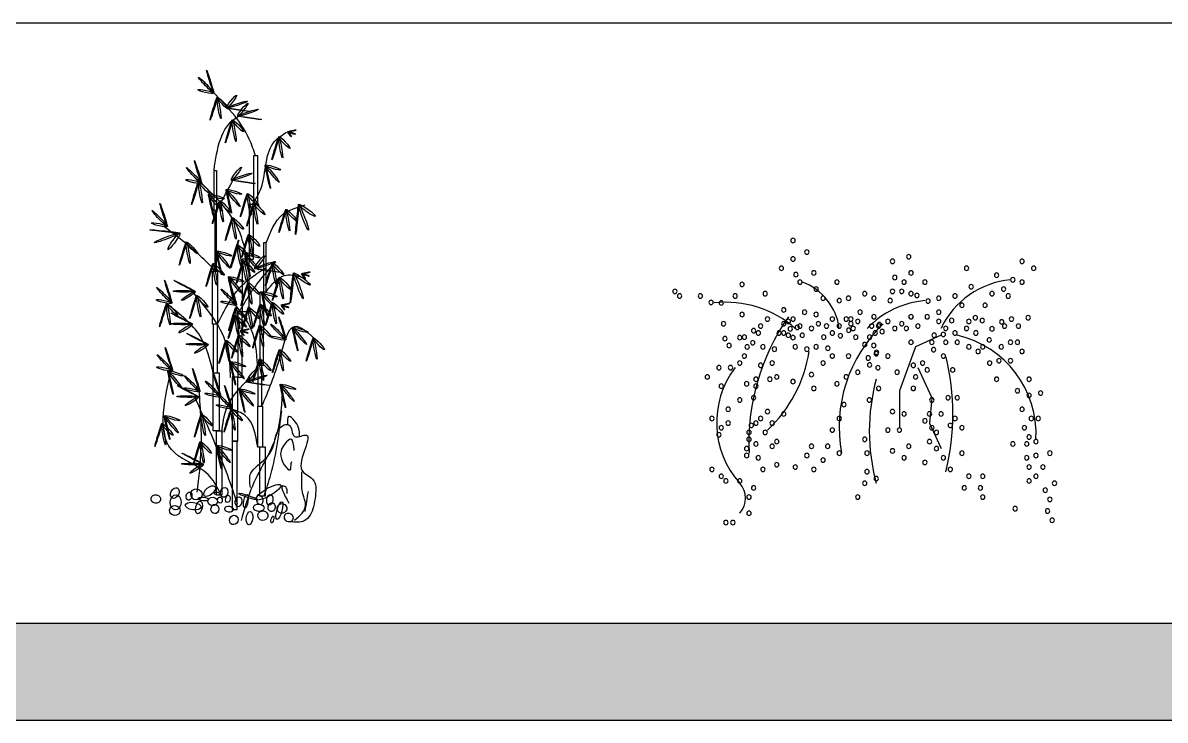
# Model space of a CAD drawing. Header units: millimetres. Extents: x 284148 to 331264, y 78716 to 101523.
# Drawn here: x 303665 to 311278, y 78716 to 83365 of the extents above; entities that cross this region are included whole.
import ezdxf

# ---------------------------------------------------------------- set-up
doc = ezdxf.new("R2010")
doc.units = ezdxf.units.MM
doc.layers.add('www.cad-blocks.net', color=7, linetype='Continuous')

# ---------------------------------------------------------------- blocks, each defined once
blk = doc.blocks.new('A$C35E61A3C')
for points in [[(689.2, 2135), (717.7, 2135), (717.7, 2459.8), (689.2, 2459.8)], [(444.1, 2095.1), (427, 2095.1), (427, 2362.9), (444.1, 2362.9)], [(660.7, 1770.4), (689.2, 1770.4), (689.2, 2135), (660.7, 2135)], [(432.7, 1690.6), (444.1, 1690.6), (444.1, 2095.1), (432.7, 2095.1)], [(757.6, 1553.9), (774.7, 1553.9), (774.7, 1878.6), (757.6, 1878.6)], [(615.1, 1422.8), (660.7, 1422.8), (660.7, 1770.4), (615.1, 1770.4)], [(449.8, 1337.4), (415.6, 1337.4), (415.6, 1690.6), (449.8, 1690.6)], [(757.6, 1269), (734.8, 1269), (734.8, 1553.9), (757.6, 1553.9)], [(586.6, 984.1), (615.1, 984.1), (615.1, 1422.8), (586.6, 1422.8)], [(421.3, 1012.6), (449.8, 1012.6), (449.8, 1337.4), (421.3, 1337.4)], [(732, 1063.9), (757.6, 1063.9), (757.6, 1269), (732, 1269)], [(461.2, 625.2), (421.3, 625.2), (421.3, 1012.6), (461.2, 1012.6)], [(717.7, 790.4), (746.2, 790.4), (746.2, 1063.9), (717.7, 1063.9)], [(546.7, 556.8), (586.6, 556.8), (586.6, 984.1), (546.7, 984.1)], [(749.1, 516.9), (717.7, 516.9), (717.7, 790.4), (749.1, 790.4)], [(478.3, 197.9), (444.1, 197.9), (444.1, 625.2), (478.3, 625.2)], [(546.7, 101), (580.9, 101), (580.9, 556.8), (546.7, 556.8)], [(729.1, 192.2), (769, 192.2), (769, 516.9), (729.1, 516.9)]]:
    blk.add_lwpolyline(points, close=True)
for centre, major_axis, ratio in [((374.3, 2931), (50.5, -51.6), 0.079241), ((401.6, 2953.7), (24.5, -77.1), 0.029927), ((372.1, 2888.9), (52.3, -11.5), 0.138145), ((424.4, 2774.7), (23.2, 77.4), 0.029927), ((459.8, 2778), (-12.7, 71.1), 0.079241), ((485.4, 2811.6), (-36.7, 38.9), 0.138145), ((544.7, 2822.2), (-33.2, -42), 0.138145), ((581.6, 2801.8), (-68.5, -22.9), 0.079241), ((590.1, 2767.3), (-80, 11.7), 0.029927), ((618.4, 2767.9), (-33.2, -42), 0.138145), ((655.4, 2747.5), (-68.5, -22.9), 0.079241), ((525.3, 2623.4), (23.2, 77.4), 0.029927), ((560.7, 2626.8), (-12.7, 71.1), 0.079241), ((586.3, 2660.3), (-36.7, 38.9), 0.138145), ((663.8, 2713), (-80, 11.7), 0.029927), ((835.7, 2510.9), (23.2, 77.4), 0.029927), ((896.7, 2547.8), (-36.7, 38.9), 0.138145), ((871.1, 2514.3), (-12.7, 71.1), 0.079241), ((292.8, 2329.8), (50.5, -51.6), 0.079241), ((320.1, 2352.5), (24.5, -77.1), 0.029927), ((575.8, 2341.2), (-33.2, -42), 0.138145), ((814, 2340.3), (-46.3, 55.5), 0.079241), ((784.9, 2319.8), (-18.2, 78.8), 0.029927), ((819.6, 2382.1), (-51.2, 15.6), 0.138145), ((290.6, 2287.7), (52.3, -11.5), 0.138145), ((300.3, 2212.3), (23.2, 77.4), 0.029927), ((335.6, 2215.6), (-12.7, 71.1), 0.079241), ((361.2, 2249.2), (-36.7, 38.9), 0.138145), ((621.1, 2286.3), (-80, 11.7), 0.029927), ((612.7, 2320.8), (-68.5, -22.9), 0.079241), ((554, 2177.4), (-46.3, 55.5), 0.079241), ((525, 2156.9), (-18.2, 78.8), 0.029927), ((559.6, 2219.2), (-51.2, 15.6), 0.138145), ((626.2, 2130.8), (23.2, 77.4), 0.029927), ((687.2, 2167.7), (-36.7, 38.9), 0.138145), ((91.2, 2065.5), (24.5, -77.1), 0.029927), ((437.6, 2146.3), (-46.3, 55.5), 0.079241), ((408.6, 2125.9), (-18.2, 78.8), 0.029927), ((443.2, 2188.1), (-51.2, 15.6), 0.138145), ((440, 2084.3), (23.2, 77.4), 0.029927), ((475.3, 2087.6), (-12.7, 71.1), 0.079241), ((500.9, 2121.2), (-36.7, 38.9), 0.138145), ((668.9, 2068.8), (23.2, 77.4), 0.029927), ((661.6, 2134.2), (-12.7, 71.1), 0.079241), ((704.3, 2072.1), (-12.7, 71.1), 0.079241), ((729.8, 2105.7), (-36.7, 38.9), 0.138145), ((981, 2036.8), (10.7, 100.5), 0.029927), ((1023.7, 2049.1), (-31.9, 84.4), 0.079241), ((1047.4, 2096.2), (-54.1, 39.4), 0.138145), ((63.9, 2042.8), (50.5, -51.6), 0.079241), ((882.3, 2026.1), (23.2, 77.4), 0.029927), ((917.7, 2029.5), (-12.7, 71.1), 0.079241), ((943.3, 2063), (-36.7, 38.9), 0.138145), ((61.6, 2000.6), (52.3, -11.5), 0.138145), ((525.3, 1971.8), (23.2, 77.4), 0.029927), ((560.7, 1975.1), (-12.7, 71.1), 0.079241), ((586.3, 2008.7), (-36.7, 38.9), 0.138145), ((100.1, 1955.6), (100.5, -10.7), 0.029927), ((112.4, 1912.9), (84.4, 31.9), 0.079241), ((159.5, 1889.3), (39.4, 54.1), 0.138145), ((634, 1859.3), (23.2, 77.4), 0.029927), ((669.3, 1862.7), (-12.7, 71.1), 0.079241), ((694.9, 1896.2), (-36.7, 38.9), 0.138145), ((218.8, 1808.9), (23.2, 77.4), 0.029927), ((254.2, 1812.2), (-12.7, 71.1), 0.079241), ((279.7, 1845.8), (-36.7, 38.9), 0.138145), ((493.6, 1808), (-51.2, 15.6), 0.138145), ((560.2, 1789.5), (23.2, 77.4), 0.029927), ((568, 1820.5), (23.2, 77.4), 0.029927), ((595.6, 1792.9), (-12.7, 71.1), 0.079241), ((621.2, 1826.4), (-36.7, 38.9), 0.138145), ((488.1, 1766.2), (-46.3, 55.5), 0.079241), ((459, 1745.8), (-18.2, 78.8), 0.029927), ((599, 1684.8), (23.2, 77.4), 0.029927), ((634.4, 1688.1), (-12.7, 71.1), 0.079241), ((660, 1721.7), (-36.7, 38.9), 0.138145), ((678.2, 1754.6), (-46.3, 55.5), 0.079241), ((649.1, 1734.1), (-18.2, 78.8), 0.029927), ((683.8, 1796.4), (-51.2, 15.6), 0.138145), ((731, 1751.7), (-33.2, -42), 0.138145), ((767.9, 1731.3), (-68.5, -22.9), 0.079241), ((397.3, 1665.4), (23.2, 77.4), 0.029927), ((432.6, 1668.7), (-12.7, 71.1), 0.079241), ((458.2, 1702.3), (-36.7, 38.9), 0.138145), ((776.4, 1696.8), (-80, 11.7), 0.029927), ((793.1, 1669.3), (23.2, 77.4), 0.029927), ((828.4, 1672.6), (-12.7, 71.1), 0.079241), ((854, 1706.2), (-36.7, 38.9), 0.138145), ((946.1, 1579.1), (10.7, 100.5), 0.029927), ((988.8, 1591.4), (-31.9, 84.4), 0.079241), ((1012.5, 1638.5), (-54.1, 39.4), 0.138145), ((122.2, 1553.5), (24.5, -77.1), 0.029927), ((231.1, 1592), (71.8, -37.2), 0.029927), ((540.5, 1575.1), (-18.2, 78.8), 0.029927), ((569.5, 1595.6), (-46.3, 55.5), 0.079241), ((575.1, 1637.4), (-51.2, 15.6), 0.138145), ((552.9, 1541.9), (24.5, -77.1), 0.029927), ((630.1, 1537.4), (23.2, 77.4), 0.029927), ((665.5, 1540.7), (-12.7, 71.1), 0.079241), ((691, 1574.3), (-36.7, 38.9), 0.138145), ((839.6, 1572.3), (23.2, 77.4), 0.029927), ((875, 1575.6), (-12.7, 71.1), 0.079241), ((900.6, 1609.2), (-36.7, 38.9), 0.138145), ((94.9, 1530.8), (50.5, -51.6), 0.079241), ((227.8, 1556.6), (72.2, -0.8), 0.079241), ((256, 1525.2), (45.1, 28.8), 0.138145), ((288.6, 1452.1), (23.2, 77.4), 0.029927), ((324, 1455.4), (-12.7, 71.1), 0.079241), ((349.6, 1489), (-36.7, 38.9), 0.138145), ((525.6, 1519.2), (50.5, -51.6), 0.079241), ((790.7, 1494.7), (-46.3, 55.5), 0.079241), ((761.7, 1474.3), (-18.2, 78.8), 0.029927), ((796.3, 1536.5), (-51.2, 15.6), 0.138145), ((92.7, 1488.7), (52.3, -11.5), 0.138145), ((86.9, 1397.8), (23.2, 77.4), 0.029927), ((122.2, 1401.1), (-12.7, 71.1), 0.079241), ((147.8, 1434.7), (-36.7, 38.9), 0.138145), ((523.4, 1477), (52.3, -11.5), 0.138145), ((548.6, 1370.6), (23.2, 77.4), 0.029927), ((609.6, 1407.5), (-36.7, 38.9), 0.138145), ((634, 1374.5), (23.2, 77.4), 0.029927), ((669.3, 1377.8), (-12.7, 71.1), 0.079241), ((694.9, 1411.4), (-36.7, 38.9), 0.138145), ((711.6, 1393.9), (23.2, 77.4), 0.029927), ((747, 1397.2), (-12.7, 71.1), 0.079241), ((772.5, 1430.8), (-36.7, 38.9), 0.138145), ((793.1, 1405.5), (23.2, 77.4), 0.029927), ((828.4, 1408.9), (-12.7, 71.1), 0.079241), ((854, 1442.4), (-36.7, 38.9), 0.138145), ((211.7, 1374.8), (71.8, -37.2), 0.029927), ((544.7, 1320.2), (23.2, 77.4), 0.029927), ((580.1, 1323.5), (-12.7, 71.1), 0.079241), ((605.7, 1357.1), (-36.7, 38.9), 0.138145), ((584, 1374), (-12.7, 71.1), 0.079241), ((882.8, 1309.1), (24.5, -77.1), 0.029927), ((208.4, 1339.4), (72.2, -0.8), 0.079241), ((236.6, 1308), (45.1, 28.8), 0.138145), ((707.7, 1254.2), (23.2, 77.4), 0.029927), ((743.1, 1257.6), (-12.7, 71.1), 0.079241), ((768.7, 1291.1), (-36.7, 38.9), 0.138145), ((855.4, 1286.4), (50.5, -51.6), 0.079241), ((996.4, 1258.1), (-46.3, 55.5), 0.079241), ((967.3, 1237.7), (-18.2, 78.8), 0.029927), ((1001.9, 1299.9), (-51.2, 15.6), 0.138145), ((316.5, 1239), (71.8, -37.2), 0.029927), ((482.6, 1153.4), (23.2, 77.4), 0.029927), ((518, 1156.8), (-12.7, 71.1), 0.079241), ((543.6, 1190.3), (-36.7, 38.9), 0.138145), ((568, 1188.3), (23.2, 77.4), 0.029927), ((603.4, 1191.7), (-12.7, 71.1), 0.079241), ((629, 1225.2), (-36.7, 38.9), 0.138145), ((853.2, 1244.3), (52.3, -11.5), 0.138145), ((1064.7, 1168.9), (23.2, 77.4), 0.029927), ((1100.1, 1172.3), (-12.7, 71.1), 0.079241), ((1125.6, 1205.8), (-36.7, 38.9), 0.138145), ((126.1, 1103.6), (24.5, -77.1), 0.029927), ((313.2, 1203.7), (72.2, -0.8), 0.079241), ((341.4, 1172.3), (45.1, 28.8), 0.138145), ((839.6, 1091.3), (23.2, 77.4), 0.029927), ((875, 1094.7), (-12.7, 71.1), 0.079241), ((900.6, 1128.2), (-36.7, 38.9), 0.138145), ((98.8, 1080.9), (50.5, -51.6), 0.079241), ((581.2, 1029.3), (-46.3, 55.5), 0.079241), ((552.1, 1008.8), (-18.2, 78.8), 0.029927), ((586.8, 1071.1), (-51.2, 15.6), 0.138145), ((707.7, 1029.3), (23.2, 77.4), 0.029927), ((743.1, 1032.6), (-12.7, 71.1), 0.079241), ((768.7, 1066.2), (-36.7, 38.9), 0.138145), ((96.6, 1038.7), (52.3, -11.5), 0.138145), ((166, 967.2), (-46.3, 55.5), 0.079241), ((136.9, 946.8), (-18.2, 78.8), 0.029927), ((171.6, 1009), (-51.2, 15.6), 0.138145), ((281.1, 941.2), (50.5, -51.6), 0.079241), ((308.5, 963.9), (24.5, -77.1), 0.029927), ((448.2, 929), (24.5, -77.1), 0.029927), ((676.6, 995.4), (-33.2, -42), 0.138145), ((713.6, 974.9), (-68.5, -22.9), 0.079241), ((254.4, 890), (71.8, -37.2), 0.029927), ((278.9, 899.1), (52.3, -11.5), 0.138145), ((420.8, 906.3), (50.5, -51.6), 0.079241), ((521.9, 851.5), (24.5, -77.1), 0.029927), ((722, 940.4), (-80, 11.7), 0.029927), ((914.9, 878), (-46.3, 55.5), 0.079241), ((885.8, 857.6), (-18.2, 78.8), 0.029927), ((920.5, 919.8), (-51.2, 15.6), 0.138145), ((251.1, 854.6), (72.2, -0.8), 0.079241), ((279.3, 823.2), (45.1, 28.8), 0.138145), ((418.6, 864.2), (52.3, -11.5), 0.138145), ((494.6, 828.8), (50.5, -51.6), 0.079241), ((643.3, 847), (-46.3, 55.5), 0.079241), ((614.2, 826.5), (-18.2, 78.8), 0.029927), ((648.8, 888.8), (-51.2, 15.6), 0.138145), ((492.3, 786.6), (52.3, -11.5), 0.138145), ((517.6, 695.7), (23.2, 77.4), 0.029927), ((552.9, 699.1), (-12.7, 71.1), 0.079241), ((578.5, 732.6), (-36.7, 38.9), 0.138145), ((142.7, 668.6), (-46.3, 55.5), 0.079241), ((113.7, 648.1), (-18.2, 78.8), 0.029927), ((148.3, 710.4), (-51.2, 15.6), 0.138145), ((319.7, 660.8), (23.2, 77.4), 0.029927), ((355, 664.2), (-12.7, 71.1), 0.079241), ((380.6, 697.7), (-36.7, 38.9), 0.138145), ((55.8, 598.8), (23.2, 77.4), 0.029927), ((91.2, 602.1), (-12.7, 71.1), 0.079241), ((116.8, 635.7), (-36.7, 38.9), 0.138145), ((311.9, 478.5), (23.2, 77.4), 0.029927), ((347.3, 481.9), (-12.7, 71.1), 0.079241), ((372.9, 515.4), (-36.7, 38.9), 0.138145), ((285.4, 440), (71.8, -37.2), 0.029927), ((488.1, 470.7), (-46.3, 55.5), 0.079241), ((459, 450.3), (-18.2, 78.8), 0.029927), ((493.6, 512.6), (-51.2, 15.6), 0.138145), ((282.1, 404.7), (72.2, -0.8), 0.079241), ((310.3, 373.3), (45.1, 28.8), 0.138145), ((165.6, 211.1), (-16.2, -34.1), 0.703486), ((309.4, 202), (-37.7, 2.3), 0.968367), ((397.3, 224.8), (35.4, 31), 0.515547), ((494.4, 215.7), (-6, -31.6), 0.759156), ((788.8, 216.8), (82.3, 47.7), 0.263494), ((38.9, 171.2), (-32, 5.7), 0.878831), ((171.3, 149.5), (-3.1, -50), 0.730433), ((287.7, 124.4), (-52.5, 6.8), 0.464177), ((260.4, 190.6), (-6.7, -26.9), 0.677824), ((326.6, 115.3), (9.5, 42.9), 0.479336), ((356.2, 171.2), (-34.2, 3.4), 0.346272), ((417.9, 155.2), (-32, 3.4), 0.870553), ((447.6, 207.7), (-20.5, 3.4), 0.427928), ((465.8, 164.3), (1.4, -19.9), 0.803736), ((519.5, 172.3), (-3.7, -23.8), 0.623505), ((590.2, 152.9), (5.2, 32.9), 0.659766), ((653, 188.3), (61.6, -20.5), 0.111112), ((639.3, 156.3), (-7.7, -45.9), 0.298234), ((731.8, 165.5), (7.5, -31.8), 0.609554), ((799.1, 165.5), (-3.9, -35.5), 0.578571), ((863, 94.7), (-16.8, -58.9), 0.271328), ((165.6, 94.7), (-35.4, 2.3), 0.935763), ((432.7, 105), (-1.4, -31.1), 0.84294), ((526.3, 103.8), (-28.5, 4.6), 0.671401), ((663.3, 44.5), (-4.7, -44.5), 0.487314), ((724.9, 113), (-35.4, 2.3), 0.681864), ((752.3, 60.5), (-33.1, 4.6), 0.944792), ((810.5, 117.5), (-5.8, -29.2), 0.782234), ((879, 108.4), (32, -6.8), 1), ((924.7, 47.9), (18.3, -24), 0.94088), ((558.3, 32), (-11.6, -29.7), 0.885447), ((816.2, 35.4), (-6.6, -23.2), 0.345098)]:
    blk.add_ellipse(centre, major_axis=major_axis, ratio=ratio)
at = {"extrusion": (0, 0, -1)}
for centre, major_axis, ratio in [((929.4, 2603.9), (-13.1, 15.2), 0.138145), ((945.5, 2625.2), (-29.8, -5.7), 0.029927), ((942.9, 2612.2), (-26, 7.4), 0.079241), ((1038.6, 1678.9), (-29.8, -5.7), 0.029927), ((1022.5, 1657.5), (-13.1, 15.2), 0.138145), ((1036, 1665.8), (-26, 7.4), 0.079241), ((886.7, 1448.1), (-13.1, 15.2), 0.138145), ((902.8, 1469.4), (-29.8, -5.7), 0.029927), ((900.2, 1456.3), (-26, 7.4), 0.079241), ((631.2, 1298.7), (-29.8, -5.7), 0.029927), ((628.6, 1285.7), (-26, 7.4), 0.079241), ((615.1, 1277.4), (-13.1, 15.2), 0.138145)]:
    blk.add_ellipse(centre, major_axis=major_axis, ratio=ratio, dxfattribs=at)
for points in [[(703.5, 2459.8), (661.9, 2571.1), (400.3, 2904.5)], [(427, 2362.9), (576.9, 2714.9), (616.1, 2734.5)], [(681.6, 2133), (740.4, 2244.1), (832, 2558), (910.5, 2616.8)], [(648.9, 1760.3), (590, 1969.5), (295.6, 2316)], [(444.1, 2095.1), (563.8, 2316)], [(774.7, 1878.6), (884.3, 2067.6), (1034.8, 2133)], [(438.4, 1690.6), (334.9, 1792.9), (92.8, 1989.1)], [(603.1, 1433.3), (661.9, 1531.4), (838.6, 1753.7)], [(449.8, 1337.4), (615.1, 1596.6), (774.7, 1716.2)], [(774.7, 1553.9), (897.4, 1662.2), (1002.1, 1655.6)], [(537.6, 982.1), (518, 1171.8), (276, 1564.1)], [(421.3, 1012.6), (334.9, 1256.8), (119, 1466)], [(717.7, 1063.9), (675, 1302.5), (557.3, 1479.1)], [(746.2, 790.4), (871.3, 1132.5), (962.8, 1322.2), (1119.8, 1217.5)], [(465.7, 217.1), (387.2, 334.8), (164.8, 478.7), (138.6, 1021.4)], [(478.8, 616), (511.5, 779.4), (668.5, 982.1)], [(609.6, 27.5), (675, 236.7), (845.1, 602.9), (884.3, 923.3)], [(583.4, 138.6), (518, 328.3), (295.6, 857.9)], [(315.2, 217.1), (341.4, 511.4), (328.3, 897.1)], [(717.7, 516.9), (635.8, 727.1), (537.6, 772.9)], [(760.1, 191), (805.8, 334.8), (877.8, 759.8)], [(997.1, 585.3), (984.7, 659.4), (923, 721.2), (916.8, 671.8)], [(669.7, 248.8), (672.8, 344.5), (716, 393.9), (814.8, 505), (895.2, 665.6), (926, 665.6), (963.1, 588.4), (1034.2, 597.7), (1012.5, 363), (1083.6, 304.4), (1105.2, 251.9), (1102.1, 193.2), (1089.7, 119.1), (1028, 26.5), (932.2, 20.3)], [(960, 495.8), (938.4, 569.9), (901.3, 542.1), (895.2, 400.1), (935.3, 366.1), (941.5, 409.3), (944.6, 421.7)], [(963.1, 29.6), (1037.2, 131.5), (1018.7, 205.6), (1012.5, 301.3), (1012.5, 353.8)], [(913.7, 208.7), (904.4, 251.9), (892.1, 258.1), (926, 143.8)], [(1034.2, 88.2), (1055.8, 221)]]:
    blk.add_spline(points, degree=3)
blk = doc.blocks.new('G2')
blk.add_circle((0, 0), 0.0183)
blk = doc.blocks.new('A$C72B03DAF')
for p, q in [((1788.4, 1263.2), (1618.7, 1186.1)), ((1618.7, 1186.1), (1510.8, 893.3)), ((1634.2, 1047.4), (1726.7, 847)), ((1510.8, 893.3), (1510.8, 646.6)), ((1726.7, 847), (1711.3, 677.5)), ((1711.3, 677.5), (1788.4, 507.9))]:
    blk.add_line(p, q)
for centre, radius, start, end in [((733.2, 1260.9), 379.7, 7.34236, 70.01446), ((2303, 1066.4), 569.1, 95.23158, 154.71664), ((354.9, 783.1), 700.2, 48.73329, 96.39414), ((1734.8, 886.6), 610.2, 95.1128, 136.13947), ((1984, 544.1), 1477.3, 145.23313, 182.59943), ((2063.7, 651.5), 954.6, 133.81504, 190.52496), ((1747.1, 605.2), 674.7, 356.96918, 77.21365), ((11.8, 1295.2), 908.3, 313.03249, 351.14142), ((302.1, 739.1), 1565.4, 345.74927, 14.25073), ((899.2, 680.8), 606.8, 142.83065, 221.75362), ((2627.3, 623.5), 1317.2, 164.73485, 195.26515), ((334.3, 176.5), 150.4, 318.24638, 41.75362)]:
    blk.add_arc(centre, radius, start, end)
at = {"extrusion": (0, 0, -1), "xscale": 799.9999999999545, "yscale": 799.9999999999545, "zscale": -800}
for p in [(-801.3, 1895.1), (-893.8, 1818.1), (-801.3, 1771.8), (-1464.5, 1756.4), (-1572.5, 1787.2), (-2328.2, 1756.4), (-724.2, 1710.2), (-820.6, 1667.6), (-940.1, 1679.4), (-1587.9, 1679.4), (-1958.1, 1710.2), (-2158.6, 1663.9), (-2405.4, 1710.2), (-462, 1602.3), (-847.6, 1617.7), (-1094.3, 1617.7), (-1479.9, 1648.5), (-1541.6, 1617.7), (-1680.4, 1617.7), (-1988.9, 1586.9), (-2266.6, 1633.1), (-2328.2, 1617.7), (-14.7, 1556), (-45.5, 1525.2), (-184.3, 1525.2), (-415.7, 1525.2), (-616.2, 1540.6), (-955.5, 1571.5), (-1001.8, 1509.8), (-1171.5, 1509.8), (-1279.4, 1540.6), (-1341.1, 1509.8), (-1464.5, 1556), (-1526.2, 1556), (-1587.9, 1540.6), (-1627.2, 1528.7), (-1773, 1509.8), (-1881, 1525.2), (-2127.7, 1540.6), (-2204.9, 1571.5), (-2235.7, 1525.2), (-255.1, 1482.3), (-323.1, 1479), (-739.6, 1432.7), (-1109.8, 1494.4), (-1449.1, 1494.4), (-1701.4, 1491.6), (-1927.2, 1463.6), (-2081.5, 1463.6), (-462, 1401.9), (-631.6, 1371.1), (-802.1, 1371.1), (-878.4, 1417.3), (-955.5, 1401.9), (-1063.5, 1371.1), (-1156, 1371.1), (-1186.9, 1371.1), (-1248.6, 1417.3), (-1341.1, 1386.5), (-1587.9, 1386.5), (-1695.9, 1386.5), (-1773, 1417.3), (-1859, 1361.9), (-2016.6, 1380.4), (-2062.9, 1361.9), (-2257.6, 1371.1), (-2368.9, 1380.4), (-338.6, 1340.3), (-539.1, 1294), (-585.3, 1324.8), (-739.6, 1340.3), (-770.4, 1355.7), (-783.5, 1306.3), (-829.9, 1315.6), (-847.6, 1324.8), (-924.7, 1309.4), (-970.9, 1340.3), (-1024.6, 1324.8), (-1109.8, 1324.8), (-1172.9, 1297), (-1186.9, 1340.3), (-1202.3, 1309.4), (-1233.1, 1355.7), (-1325.7, 1324.8), (-1372, 1324.8), (-1376.9, 1334.1), (-1395.4, 1287.8), (-1433.7, 1355.7), (-1479.9, 1309.4), (-1526.2, 1340.3), (-1557.1, 1309.4), (-1634.2, 1324.8), (-1773, 1355.7), (-1819.3, 1309.4), (-1958.1, 1309.4), (-1973.5, 1355.7), (-2127.8, 1306.3), (-2192.7, 1352.6), (-2211.3, 1324.8), (-2304, 1324.8), (-347.8, 1241.4), (-446.5, 1247.8), (-477.6, 1250.7), (-533.2, 1213.6), (-570.3, 1278.5), (-708.7, 1278.6), (-739.6, 1278.6), (-770.4, 1263.2), (-801.3, 1247.8), (-863, 1263.2), (-1006, 1250.7), (-1063.5, 1278.6), (-1117.3, 1260), (-1219.3, 1250.7), (-1312, 1250.7), (-1349, 1278.5), (-1587.9, 1216.9), (-1726.7, 1216.9), (-1742.1, 1263.2), (-1803.3, 1269.2), (-1819.3, 1216.9), (-1881, 1278.6), (-1896.4, 1216.9), (-2019.8, 1278.6), (-2109.3, 1232.2), (-2251.1, 1216.9), (-2297.4, 1216.9), (-375.6, 1195.1), (-496.1, 1185.8), (-600.8, 1186.1), (-677.9, 1170.7), (-816.7, 1186.1), (-893.8, 1170.7), (-955.5, 1186.1), (-1033.8, 1176.6), (-1279.4, 1201.5), (-1339.8, 1195.1), (-1356.5, 1139.9), (-1358.3, 1148.8), (-1738.4, 1167.3), (-1973.5, 1186.1), (-2035.2, 1155.3), (-2066, 1186.1), (-2189.4, 1186.1), (-2328.2, 1155.3), (-446.5, 1078.2), (-477.4, 1124.5), (-585.3, 1062.8), (-662.5, 1078.2), (-1001.8, 1078.2), (-1063.5, 1124.5), (-1171.5, 1124.5), (-1302.7, 1111.7), (-1312, 1065.4), (-1433.7, 1124.5), (-1603.3, 1062.8), (-1665, 1078.2), (-1803.8, 1124.5), (-2112.3, 1078.2), (-2174, 1093.6), (-2251.1, 1093.6), (-230.6, 985.7), (-307.7, 1047.4), (-384.8, 1047.4), (-693.3, 985.7), (-924.7, 1001.2), (-1156, 985.7), (-1233.1, 1016.6), (-1367.6, 1046.9), (-1495.4, 1016.6), (-1618.7, 985.7), (-1695.9, 1032), (-1865.5, 1032), (-323.1, 924.1), (-492.8, 939.5), (-554.5, 970.3), (-554.5, 924.1), (-647, 970.3), (-801.3, 954.9), (-940.1, 908.7), (-1094.3, 939.5), (-1372, 908.7), (-1603.3, 908.7), (-2158.6, 970.3), (-2374.5, 970.3), (-446.5, 831.6), (-539.1, 847), (-1310.3, 831.6), (-1726.7, 831.6), (-1834.7, 847), (-1896.4, 847), (-2297.4, 893.3), (-2374.5, 862.4), (-2451.6, 877.8), (-369.4, 769.9), (-631.6, 754.5), (-1140.6, 800.8), (-1464.5, 754.5), (-2328.2, 769.9), (-261.4, 708.3), (-369.4, 677.5), (-554.5, 677.5), (-585.3, 708.3), (-662.5, 677.5), (-739.6, 739.1), (-1109.8, 708.3), (-1541.6, 739.1), (-1680.4, 692.9), (-1711.3, 739.1), (-1788.4, 739.1), (-1881, 708.3), (-2389.9, 708.3), (-2436.2, 708.3), (-307.7, 600.4), (-323.1, 646.6), (-508.2, 615.8), (-523.6, 662.1), (-616.2, 615.8), (-1063.5, 631.2), (-1433.7, 631.2), (-1510.8, 631.2), (-1726.7, 646.6), (-1757.6, 615.8), (-1850.1, 662.1), (-1927.2, 646.6), (-2343.7, 646.6), (-508.2, 569.6), (-554.5, 538.7), (-662.5, 523.3), (-693.3, 554.2), (-924.7, 523.3), (-1032.6, 523.3), (-1279.4, 569.6), (-1572.5, 523.3), (-1711.3, 554.2), (-2266.6, 538.7), (-2359.1, 538.7), (-2374.5, 585), (-2420.8, 554.2), (-492.8, 507.9), (-492.8, 461.7), (-569.9, 446.3), (-893.8, 461.7), (-1109.8, 477.1), (-1294.8, 477.1), (-1464.5, 492.5), (-1541.6, 446.3), (-1757.6, 507.9), (-1803.8, 446.3), (-1927.2, 477.1), (-2359.1, 446.3), (-2420.8, 461.7), (-2513.3, 477.1), (-261.4, 369.2), (-600.8, 369.2), (-693.3, 400), (-816.7, 384.6), (-940.1, 369.2), (-1001.8, 430.8), (-1680.4, 415.4), (-1850.1, 369.2), (-2374.5, 384.6), (-2467.1, 384.6), (-323.1, 323), (-354, 292.1), (-446.5, 292.1), (-1294.8, 353.8), (-1356.5, 307.5), (-1973.5, 323), (-2066, 323), (-2374.5, 292.1), (-2420.8, 323), (-539.1, 245.9), (-1279.4, 276.7), (-1942.6, 245.9), (-2050.6, 245.9), (-2482.5, 230.5), (-2544.2, 276.7), (-508.2, 184.2), (-1233.1, 184.2), (-2066, 184.2), (-2513.3, 168.8), (-508.2, 76.3), (-2282, 107.2), (-2497.9, 91.7), (-354, 14.7), (-400.3, 14.7), (-2528.8, 30.1)]:
    blk.add_blockref('G2', p, dxfattribs=at)
blk = doc.blocks.new('FORMAT')
at = {"true_color": 0x546d8e}
h = blk.add_hatch(color=155, dxfattribs=at)
h.set_gradient(color1=(68, 68, 68), color2=(84, 109, 142), tint=1)
h.paths.add_polyline_path([(287877.4, 79361.7), (287877.4, 78715.5), (331264, 78715.5), (331264, 79361.7)])
at = {"color": 155, "true_color": 0x546d8e}
for p, q in [((287877.4, 83365), (331264, 83365)), ((287877.4, 79361.7), (331264, 79361.7)), ((287877.4, 79361.7), (331264, 79361.7)), ((287877.4, 78715.5), (331264, 78715.5))]:
    blk.add_line(p, q, dxfattribs=at)

msp = doc.modelspace()

# ---------------------------------------------------------------- block references
for name, p in [('A$C35E61A3C', (304512.2, 80018.5)), ('A$C72B03DAF', (307996.3, 80018.5))]:
    msp.add_blockref(name, p)
at = {"layer": 'www.cad-blocks.net'}
msp.add_blockref('FORMAT', (0, 0), dxfattribs=at)

doc.saveas('drawing.dxf')
